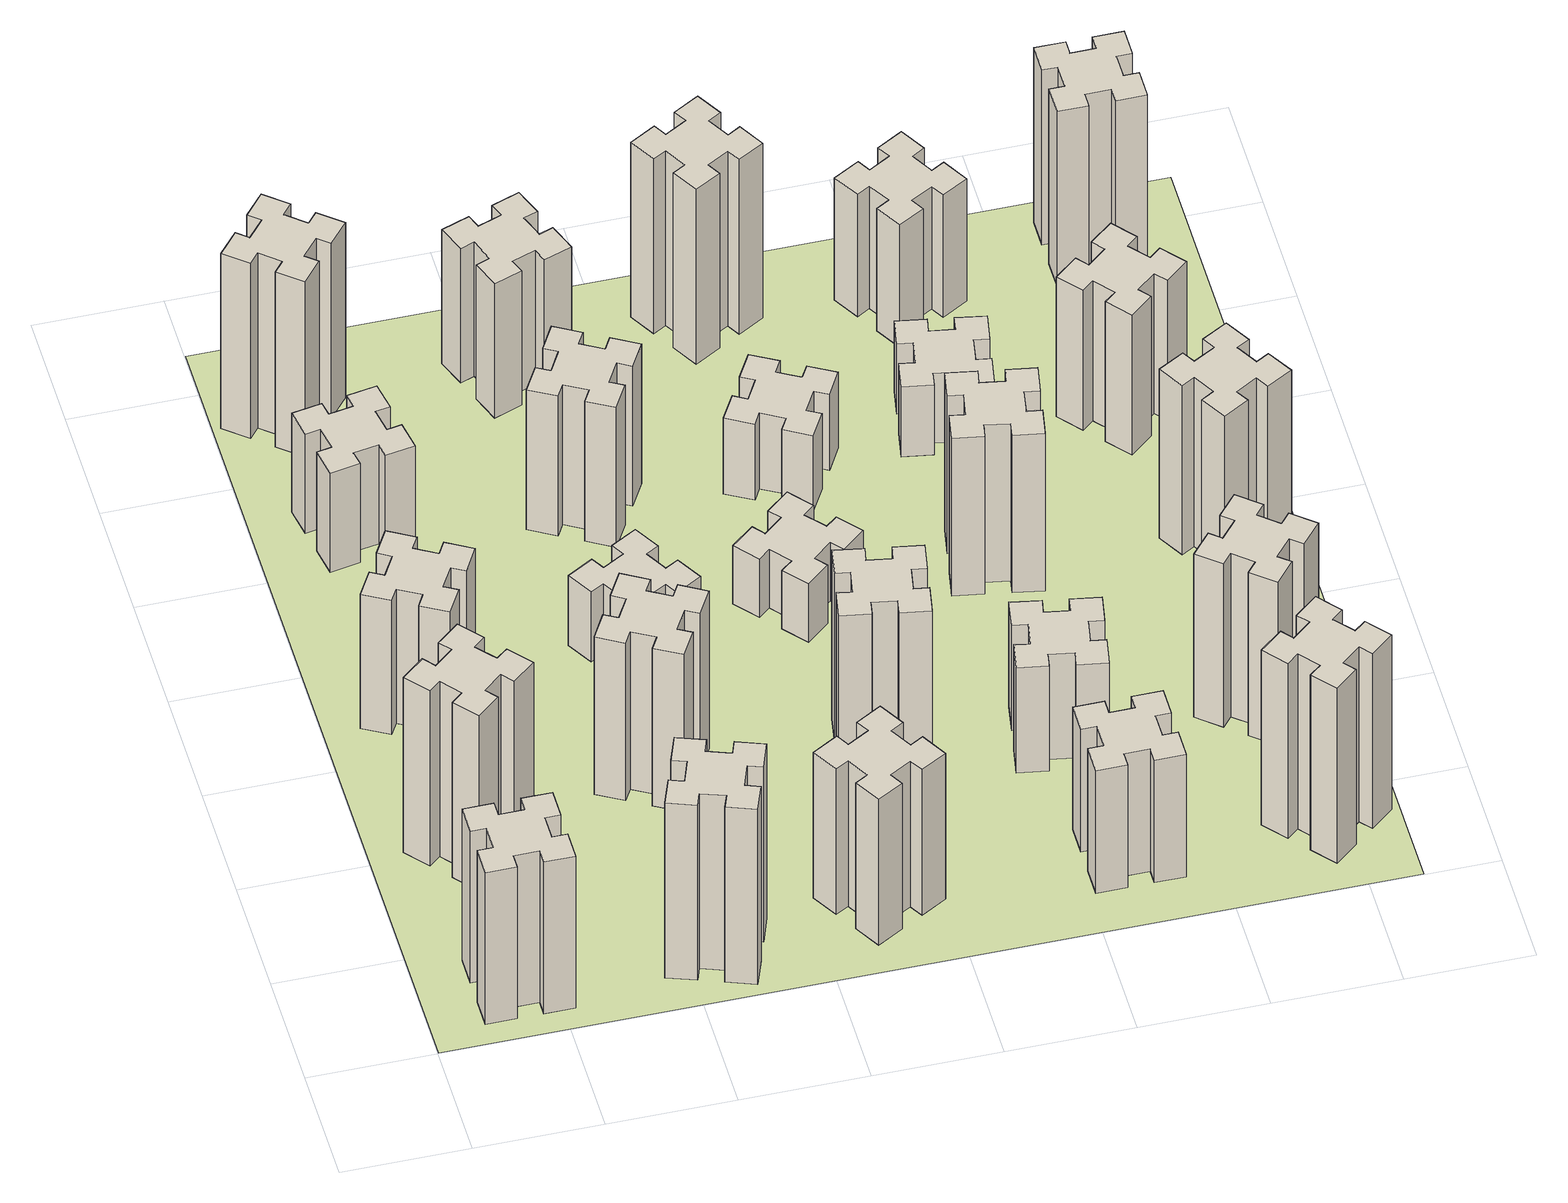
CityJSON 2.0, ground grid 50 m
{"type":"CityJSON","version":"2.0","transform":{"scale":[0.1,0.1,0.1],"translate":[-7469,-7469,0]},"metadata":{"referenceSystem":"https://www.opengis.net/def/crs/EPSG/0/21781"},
"CityObjects":{
"building1":{"type":"Building","attributes":{"class":"1000","function":"1000","usage":"1000","yearOfConstruction":2016,"roofType":"1000","measuredHeight":78,"storeysAboveGround":30,"storeysBelowGround":0},"geometry":[{"type":"Solid","lod":"1","boundaries":[[[[0,1,2,3,4,5,6,7,8,9,10,11,12,13,14,15,16,17,18,19]],[[17,16,20,21]],[[16,15,22,20]],[[15,14,23,22]],[[14,13,24,23]],[[13,12,25,24]],[[12,11,26,25]],[[11,10,27,26]],[[10,9,28,27]],[[9,8,29,28]],[[8,7,30,29]],[[7,6,31,30]],[[6,5,32,31]],[[5,4,33,32]],[[4,3,34,33]],[[3,2,35,34]],[[2,1,36,35]],[[1,0,37,36]],[[0,19,38,37]],[[19,18,39,38]],[[18,17,21,39]],[[24,25,26,27,28,29,30,31,32,33,34,35,36,37,38,39,21,20,22,23]]]]}]},
"building2":{"type":"Building","attributes":{"class":"1000","function":"1000","usage":"1000","yearOfConstruction":2016,"roofType":"1000","measuredHeight":90,"storeysAboveGround":30,"storeysBelowGround":0},"geometry":[{"type":"Solid","lod":"1","boundaries":[[[[40,41,42,43,44,45,46,47,48,49,50,51,52,53,54,55,56,57,58,59]],[[57,56,60,61]],[[56,55,62,60]],[[55,54,63,62]],[[54,53,64,63]],[[53,52,65,64]],[[52,51,66,65]],[[51,50,67,66]],[[50,49,68,67]],[[49,48,69,68]],[[48,47,70,69]],[[47,46,71,70]],[[46,45,72,71]],[[45,44,73,72]],[[44,43,74,73]],[[43,42,75,74]],[[42,41,76,75]],[[41,40,77,76]],[[40,59,78,77]],[[59,58,79,78]],[[58,57,61,79]],[[64,65,66,67,68,69,70,71,72,73,74,75,76,77,78,79,61,60,62,63]]]]}]},
"building3":{"type":"Building","attributes":{"class":"1000","function":"1000","usage":"1000","yearOfConstruction":2016,"roofType":"1000","measuredHeight":69,"storeysAboveGround":30,"storeysBelowGround":0},"geometry":[{"type":"Solid","lod":"1","boundaries":[[[[80,81,82,83,84,85,86,87,88,89,90,91,92,93,94,95,96,97,98,99]],[[97,96,100,101]],[[96,95,102,100]],[[95,94,103,102]],[[94,93,104,103]],[[93,92,105,104]],[[92,91,106,105]],[[91,90,107,106]],[[90,89,108,107]],[[89,88,109,108]],[[88,87,110,109]],[[87,86,111,110]],[[86,85,112,111]],[[85,84,113,112]],[[84,83,114,113]],[[83,82,115,114]],[[82,81,116,115]],[[81,80,117,116]],[[80,99,118,117]],[[99,98,119,118]],[[98,97,101,119]],[[104,105,106,107,108,109,110,111,112,113,114,115,116,117,118,119,101,100,102,103]]]]}]},
"building4":{"type":"Building","attributes":{"class":"1000","function":"1000","usage":"1000","yearOfConstruction":2016,"roofType":"1000","measuredHeight":51,"storeysAboveGround":30,"storeysBelowGround":0},"geometry":[{"type":"Solid","lod":"1","boundaries":[[[[120,121,122,123,124,125,126,127,128,129,130,131,132,133,134,135,136,137,138,139]],[[137,136,140,141]],[[136,135,142,140]],[[135,134,143,142]],[[134,133,144,143]],[[133,132,145,144]],[[132,131,146,145]],[[131,130,147,146]],[[130,129,148,147]],[[129,128,149,148]],[[128,127,150,149]],[[127,126,151,150]],[[126,125,152,151]],[[125,124,153,152]],[[124,123,154,153]],[[123,122,155,154]],[[122,121,156,155]],[[121,120,157,156]],[[120,139,158,157]],[[139,138,159,158]],[[138,137,141,159]],[[144,145,146,147,148,149,150,151,152,153,154,155,156,157,158,159,141,140,142,143]]]]}]},
"building5":{"type":"Building","attributes":{"class":"1000","function":"1000","usage":"1000","yearOfConstruction":2016,"roofType":"1000","measuredHeight":90,"storeysAboveGround":30,"storeysBelowGround":0},"geometry":[{"type":"Solid","lod":"1","boundaries":[[[[160,161,162,163,164,165,166,167,168,169,170,171,172,173,174,175,176,177,178,179]],[[177,176,180,181]],[[176,175,182,180]],[[175,174,183,182]],[[174,173,184,183]],[[173,172,185,184]],[[172,171,186,185]],[[171,170,187,186]],[[170,169,188,187]],[[169,168,189,188]],[[168,167,190,189]],[[167,166,191,190]],[[166,165,192,191]],[[165,164,193,192]],[[164,163,194,193]],[[163,162,195,194]],[[162,161,196,195]],[[161,160,197,196]],[[160,179,198,197]],[[179,178,199,198]],[[178,177,181,199]],[[184,185,186,187,188,189,190,191,192,193,194,195,196,197,198,199,181,180,182,183]]]]}]},
"building6":{"type":"Building","attributes":{"class":"1000","function":"1000","usage":"1000","yearOfConstruction":2016,"roofType":"1000","measuredHeight":90,"storeysAboveGround":30,"storeysBelowGround":0},"geometry":[{"type":"Solid","lod":"1","boundaries":[[[[200,201,202,203,204,205,206,207,208,209,210,211,212,213,214,215,216,217,218,219]],[[217,216,220,221]],[[216,215,222,220]],[[215,214,223,222]],[[214,213,224,223]],[[213,212,225,224]],[[212,211,226,225]],[[211,210,227,226]],[[210,209,228,227]],[[209,208,229,228]],[[208,207,230,229]],[[207,206,231,230]],[[206,205,232,231]],[[205,204,233,232]],[[204,203,234,233]],[[203,202,235,234]],[[202,201,236,235]],[[201,200,237,236]],[[200,219,238,237]],[[219,218,239,238]],[[218,217,221,239]],[[224,225,226,227,228,229,230,231,232,233,234,235,236,237,238,239,221,220,222,223]]]]}]},
"building7":{"type":"Building","attributes":{"class":"1000","function":"1000","usage":"1000","yearOfConstruction":2016,"roofType":"1000","measuredHeight":81,"storeysAboveGround":30,"storeysBelowGround":0},"geometry":[{"type":"Solid","lod":"1","boundaries":[[[[240,241,242,243,244,245,246,247,248,249,250,251,252,253,254,255,256,257,258,259]],[[257,256,260,261]],[[256,255,262,260]],[[255,254,263,262]],[[254,253,264,263]],[[253,252,265,264]],[[252,251,266,265]],[[251,250,267,266]],[[250,249,268,267]],[[249,248,269,268]],[[248,247,270,269]],[[247,246,271,270]],[[246,245,272,271]],[[245,244,273,272]],[[244,243,274,273]],[[243,242,275,274]],[[242,241,276,275]],[[241,240,277,276]],[[240,259,278,277]],[[259,258,279,278]],[[258,257,261,279]],[[264,265,266,267,268,269,270,271,272,273,274,275,276,277,278,279,261,260,262,263]]]]}]},
"building8":{"type":"Building","attributes":{"class":"1000","function":"1000","usage":"1000","yearOfConstruction":2016,"roofType":"1000","measuredHeight":36,"storeysAboveGround":30,"storeysBelowGround":0},"geometry":[{"type":"Solid","lod":"1","boundaries":[[[[280,281,282,283,284,285,286,287,288,289,290,291,292,293,294,295,296,297,298,299]],[[297,296,300,301]],[[296,295,302,300]],[[295,294,303,302]],[[294,293,304,303]],[[293,292,305,304]],[[292,291,306,305]],[[291,290,307,306]],[[290,289,308,307]],[[289,288,309,308]],[[288,287,310,309]],[[287,286,311,310]],[[286,285,312,311]],[[285,284,313,312]],[[284,283,314,313]],[[283,282,315,314]],[[282,281,316,315]],[[281,280,317,316]],[[280,299,318,317]],[[299,298,319,318]],[[298,297,301,319]],[[304,305,306,307,308,309,310,311,312,313,314,315,316,317,318,319,301,300,302,303]]]]}]},
"building9":{"type":"Building","attributes":{"class":"1000","function":"1000","usage":"1000","yearOfConstruction":2016,"roofType":"1000","measuredHeight":75,"storeysAboveGround":30,"storeysBelowGround":0},"geometry":[{"type":"Solid","lod":"1","boundaries":[[[[320,321,322,323,324,325,326,327,328,329,330,331,332,333,334,335,336,337,338,339]],[[337,336,340,341]],[[336,335,342,340]],[[335,334,343,342]],[[334,333,344,343]],[[333,332,345,344]],[[332,331,346,345]],[[331,330,347,346]],[[330,329,348,347]],[[329,328,349,348]],[[328,327,350,349]],[[327,326,351,350]],[[326,325,352,351]],[[325,324,353,352]],[[324,323,354,353]],[[323,322,355,354]],[[322,321,356,355]],[[321,320,357,356]],[[320,339,358,357]],[[339,338,359,358]],[[338,337,341,359]],[[344,345,346,347,348,349,350,351,352,353,354,355,356,357,358,359,341,340,342,343]]]]}]},
"building10":{"type":"Building","attributes":{"class":"1000","function":"1000","usage":"1000","yearOfConstruction":2016,"roofType":"1000","measuredHeight":72,"storeysAboveGround":30,"storeysBelowGround":0},"geometry":[{"type":"Solid","lod":"1","boundaries":[[[[360,361,362,363,364,365,366,367,368,369,370,371,372,373,374,375,376,377,378,379]],[[377,376,380,381]],[[376,375,382,380]],[[375,374,383,382]],[[374,373,384,383]],[[373,372,385,384]],[[372,371,386,385]],[[371,370,387,386]],[[370,369,388,387]],[[369,368,389,388]],[[368,367,390,389]],[[367,366,391,390]],[[366,365,392,391]],[[365,364,393,392]],[[364,363,394,393]],[[363,362,395,394]],[[362,361,396,395]],[[361,360,397,396]],[[360,379,398,397]],[[379,378,399,398]],[[378,377,381,399]],[[384,385,386,387,388,389,390,391,392,393,394,395,396,397,398,399,381,380,382,383]]]]}]},
"building11":{"type":"Building","attributes":{"class":"1000","function":"1000","usage":"1000","yearOfConstruction":2016,"roofType":"1000","measuredHeight":69,"storeysAboveGround":30,"storeysBelowGround":0},"geometry":[{"type":"Solid","lod":"1","boundaries":[[[[400,401,402,403,404,405,406,407,408,409,410,411,412,413,414,415,416,417,418,419]],[[417,416,420,421]],[[416,415,422,420]],[[415,414,423,422]],[[414,413,424,423]],[[413,412,425,424]],[[412,411,426,425]],[[411,410,427,426]],[[410,409,428,427]],[[409,408,429,428]],[[408,407,430,429]],[[407,406,431,430]],[[406,405,432,431]],[[405,404,433,432]],[[404,403,434,433]],[[403,402,435,434]],[[402,401,436,435]],[[401,400,437,436]],[[400,419,438,437]],[[419,418,439,438]],[[418,417,421,439]],[[424,425,426,427,428,429,430,431,432,433,434,435,436,437,438,439,421,420,422,423]]]]}]},
"building12":{"type":"Building","attributes":{"class":"1000","function":"1000","usage":"1000","yearOfConstruction":2016,"roofType":"1000","measuredHeight":87,"storeysAboveGround":30,"storeysBelowGround":0},"geometry":[{"type":"Solid","lod":"1","boundaries":[[[[440,441,442,443,444,445,446,447,448,449,450,451,452,453,454,455,456,457,458,459]],[[457,456,460,461]],[[456,455,462,460]],[[455,454,463,462]],[[454,453,464,463]],[[453,452,465,464]],[[452,451,466,465]],[[451,450,467,466]],[[450,449,468,467]],[[449,448,469,468]],[[448,447,470,469]],[[447,446,471,470]],[[446,445,472,471]],[[445,444,473,472]],[[444,443,474,473]],[[443,442,475,474]],[[442,441,476,475]],[[441,440,477,476]],[[440,459,478,477]],[[459,458,479,478]],[[458,457,461,479]],[[464,465,466,467,468,469,470,471,472,473,474,475,476,477,478,479,461,460,462,463]]]]}]},
"building13":{"type":"Building","attributes":{"class":"1000","function":"1000","usage":"1000","yearOfConstruction":2016,"roofType":"1000","measuredHeight":30,"storeysAboveGround":30,"storeysBelowGround":0},"geometry":[{"type":"Solid","lod":"1","boundaries":[[[[480,481,482,483,484,485,486,487,488,489,490,491,492,493,494,495,496,497,498,499]],[[497,496,500,501]],[[496,495,502,500]],[[495,494,503,502]],[[494,493,504,503]],[[493,492,505,504]],[[492,491,506,505]],[[491,490,507,506]],[[490,489,508,507]],[[489,488,509,508]],[[488,487,510,509]],[[487,486,511,510]],[[486,485,512,511]],[[485,484,513,512]],[[484,483,514,513]],[[483,482,515,514]],[[482,481,516,515]],[[481,480,517,516]],[[480,499,518,517]],[[499,498,519,518]],[[498,497,501,519]],[[504,505,506,507,508,509,510,511,512,513,514,515,516,517,518,519,501,500,502,503]]]]}]},
"building14":{"type":"Building","attributes":{"class":"1000","function":"1000","usage":"1000","yearOfConstruction":2016,"roofType":"1000","measuredHeight":39,"storeysAboveGround":30,"storeysBelowGround":0},"geometry":[{"type":"Solid","lod":"1","boundaries":[[[[520,521,522,523,524,525,526,527,528,529,530,531,532,533,534,535,536,537,538,539]],[[537,536,540,541]],[[536,535,542,540]],[[535,534,543,542]],[[534,533,544,543]],[[533,532,545,544]],[[532,531,546,545]],[[531,530,547,546]],[[530,529,548,547]],[[529,528,549,548]],[[528,527,550,549]],[[527,526,551,550]],[[526,525,552,551]],[[525,524,553,552]],[[524,523,554,553]],[[523,522,555,554]],[[522,521,556,555]],[[521,520,557,556]],[[520,539,558,557]],[[539,538,559,558]],[[538,537,541,559]],[[544,545,546,547,548,549,550,551,552,553,554,555,556,557,558,559,541,540,542,543]]]]}]},
"building15":{"type":"Building","attributes":{"class":"1000","function":"1000","usage":"1000","yearOfConstruction":2016,"roofType":"1000","measuredHeight":63,"storeysAboveGround":30,"storeysBelowGround":0},"geometry":[{"type":"Solid","lod":"1","boundaries":[[[[560,561,562,563,564,565,566,567,568,569,570,571,572,573,574,575,576,577,578,579]],[[577,576,580,581]],[[576,575,582,580]],[[575,574,583,582]],[[574,573,584,583]],[[573,572,585,584]],[[572,571,586,585]],[[571,570,587,586]],[[570,569,588,587]],[[569,568,589,588]],[[568,567,590,589]],[[567,566,591,590]],[[566,565,592,591]],[[565,564,593,592]],[[564,563,594,593]],[[563,562,595,594]],[[562,561,596,595]],[[561,560,597,596]],[[560,579,598,597]],[[579,578,599,598]],[[578,577,581,599]],[[584,585,586,587,588,589,590,591,592,593,594,595,596,597,598,599,581,580,582,583]]]]}]},
"building16":{"type":"Building","attributes":{"class":"1000","function":"1000","usage":"1000","yearOfConstruction":2016,"roofType":"1000","measuredHeight":90,"storeysAboveGround":30,"storeysBelowGround":0},"geometry":[{"type":"Solid","lod":"1","boundaries":[[[[600,601,602,603,604,605,606,607,608,609,610,611,612,613,614,615,616,617,618,619]],[[617,616,620,621]],[[616,615,622,620]],[[615,614,623,622]],[[614,613,624,623]],[[613,612,625,624]],[[612,611,626,625]],[[611,610,627,626]],[[610,609,628,627]],[[609,608,629,628]],[[608,607,630,629]],[[607,606,631,630]],[[606,605,632,631]],[[605,604,633,632]],[[604,603,634,633]],[[603,602,635,634]],[[602,601,636,635]],[[601,600,637,636]],[[600,619,638,637]],[[619,618,639,638]],[[618,617,621,639]],[[624,625,626,627,628,629,630,631,632,633,634,635,636,637,638,639,621,620,622,623]]]]}]},
"building17":{"type":"Building","attributes":{"class":"1000","function":"1000","usage":"1000","yearOfConstruction":2016,"roofType":"1000","measuredHeight":54,"storeysAboveGround":30,"storeysBelowGround":0},"geometry":[{"type":"Solid","lod":"1","boundaries":[[[[640,641,642,643,644,645,646,647,648,649,650,651,652,653,654,655,656,657,658,659]],[[657,656,660,661]],[[656,655,662,660]],[[655,654,663,662]],[[654,653,664,663]],[[653,652,665,664]],[[652,651,666,665]],[[651,650,667,666]],[[650,649,668,667]],[[649,648,669,668]],[[648,647,670,669]],[[647,646,671,670]],[[646,645,672,671]],[[645,644,673,672]],[[644,643,674,673]],[[643,642,675,674]],[[642,641,676,675]],[[641,640,677,676]],[[640,659,678,677]],[[659,658,679,678]],[[658,657,661,679]],[[664,665,666,667,668,669,670,671,672,673,674,675,676,677,678,679,661,660,662,663]]]]}]},
"building18":{"type":"Building","attributes":{"class":"1000","function":"1000","usage":"1000","yearOfConstruction":2016,"roofType":"1000","measuredHeight":81,"storeysAboveGround":30,"storeysBelowGround":0},"geometry":[{"type":"Solid","lod":"1","boundaries":[[[[680,681,682,683,684,685,686,687,688,689,690,691,692,693,694,695,696,697,698,699]],[[697,696,700,701]],[[696,695,702,700]],[[695,694,703,702]],[[694,693,704,703]],[[693,692,705,704]],[[692,691,706,705]],[[691,690,707,706]],[[690,689,708,707]],[[689,688,709,708]],[[688,687,710,709]],[[687,686,711,710]],[[686,685,712,711]],[[685,684,713,712]],[[684,683,714,713]],[[683,682,715,714]],[[682,681,716,715]],[[681,680,717,716]],[[680,699,718,717]],[[699,698,719,718]],[[698,697,701,719]],[[704,705,706,707,708,709,710,711,712,713,714,715,716,717,718,719,701,700,702,703]]]]}]},
"building19":{"type":"Building","attributes":{"class":"1000","function":"1000","usage":"1000","yearOfConstruction":2016,"roofType":"1000","measuredHeight":36,"storeysAboveGround":30,"storeysBelowGround":0},"geometry":[{"type":"Solid","lod":"1","boundaries":[[[[720,721,722,723,724,725,726,727,728,729,730,731,732,733,734,735,736,737,738,739]],[[737,736,740,741]],[[736,735,742,740]],[[735,734,743,742]],[[734,733,744,743]],[[733,732,745,744]],[[732,731,746,745]],[[731,730,747,746]],[[730,729,748,747]],[[729,728,749,748]],[[728,727,750,749]],[[727,726,751,750]],[[726,725,752,751]],[[725,724,753,752]],[[724,723,754,753]],[[723,722,755,754]],[[722,721,756,755]],[[721,720,757,756]],[[720,739,758,757]],[[739,738,759,758]],[[738,737,741,759]],[[744,745,746,747,748,749,750,751,752,753,754,755,756,757,758,759,741,740,742,743]]]]}]},
"building20":{"type":"Building","attributes":{"class":"1000","function":"1000","usage":"1000","yearOfConstruction":2016,"roofType":"1000","measuredHeight":90,"storeysAboveGround":30,"storeysBelowGround":0},"geometry":[{"type":"Solid","lod":"1","boundaries":[[[[760,761,762,763,764,765,766,767,768,769,770,771,772,773,774,775,776,777,778,779]],[[777,776,780,781]],[[776,775,782,780]],[[775,774,783,782]],[[774,773,784,783]],[[773,772,785,784]],[[772,771,786,785]],[[771,770,787,786]],[[770,769,788,787]],[[769,768,789,788]],[[768,767,790,789]],[[767,766,791,790]],[[766,765,792,791]],[[765,764,793,792]],[[764,763,794,793]],[[763,762,795,794]],[[762,761,796,795]],[[761,760,797,796]],[[760,779,798,797]],[[779,778,799,798]],[[778,777,781,799]],[[784,785,786,787,788,789,790,791,792,793,794,795,796,797,798,799,781,780,782,783]]]]}]},
"building21":{"type":"Building","attributes":{"class":"1000","function":"1000","usage":"1000","yearOfConstruction":2016,"roofType":"1000","measuredHeight":63,"storeysAboveGround":30,"storeysBelowGround":0},"geometry":[{"type":"Solid","lod":"1","boundaries":[[[[800,801,802,803,804,805,806,807,808,809,810,811,812,813,814,815,816,817,818,819]],[[817,816,820,821]],[[816,815,822,820]],[[815,814,823,822]],[[814,813,824,823]],[[813,812,825,824]],[[812,811,826,825]],[[811,810,827,826]],[[810,809,828,827]],[[809,808,829,828]],[[808,807,830,829]],[[807,806,831,830]],[[806,805,832,831]],[[805,804,833,832]],[[804,803,834,833]],[[803,802,835,834]],[[802,801,836,835]],[[801,800,837,836]],[[800,819,838,837]],[[819,818,839,838]],[[818,817,821,839]],[[824,825,826,827,828,829,830,831,832,833,834,835,836,837,838,839,821,820,822,823]]]]}]},
"building22":{"type":"Building","attributes":{"class":"1000","function":"1000","usage":"1000","yearOfConstruction":2016,"roofType":"1000","measuredHeight":84,"storeysAboveGround":30,"storeysBelowGround":0},"geometry":[{"type":"Solid","lod":"1","boundaries":[[[[840,841,842,843,844,845,846,847,848,849,850,851,852,853,854,855,856,857,858,859]],[[857,856,860,861]],[[856,855,862,860]],[[855,854,863,862]],[[854,853,864,863]],[[853,852,865,864]],[[852,851,866,865]],[[851,850,867,866]],[[850,849,868,867]],[[849,848,869,868]],[[848,847,870,869]],[[847,846,871,870]],[[846,845,872,871]],[[845,844,873,872]],[[844,843,874,873]],[[843,842,875,874]],[[842,841,876,875]],[[841,840,877,876]],[[840,859,878,877]],[[859,858,879,878]],[[858,857,861,879]],[[864,865,866,867,868,869,870,871,872,873,874,875,876,877,878,879,861,860,862,863]]]]}]},
"building23":{"type":"Building","attributes":{"class":"1000","function":"1000","usage":"1000","yearOfConstruction":2016,"roofType":"1000","measuredHeight":87,"storeysAboveGround":30,"storeysBelowGround":0},"geometry":[{"type":"Solid","lod":"1","boundaries":[[[[880,881,882,883,884,885,886,887,888,889,890,891,892,893,894,895,896,897,898,899]],[[897,896,900,901]],[[896,895,902,900]],[[895,894,903,902]],[[894,893,904,903]],[[893,892,905,904]],[[892,891,906,905]],[[891,890,907,906]],[[890,889,908,907]],[[889,888,909,908]],[[888,887,910,909]],[[887,886,911,910]],[[886,885,912,911]],[[885,884,913,912]],[[884,883,914,913]],[[883,882,915,914]],[[882,881,916,915]],[[881,880,917,916]],[[880,899,918,917]],[[899,898,919,918]],[[898,897,901,919]],[[904,905,906,907,908,909,910,911,912,913,914,915,916,917,918,919,901,900,902,903]]]]}]},
"building24":{"type":"Building","attributes":{"class":"1000","function":"1000","usage":"1000","yearOfConstruction":2016,"roofType":"1000","measuredHeight":72,"storeysAboveGround":30,"storeysBelowGround":0},"geometry":[{"type":"Solid","lod":"1","boundaries":[[[[920,921,922,923,924,925,926,927,928,929,930,931,932,933,934,935,936,937,938,939]],[[937,936,940,941]],[[936,935,942,940]],[[935,934,943,942]],[[934,933,944,943]],[[933,932,945,944]],[[932,931,946,945]],[[931,930,947,946]],[[930,929,948,947]],[[929,928,949,948]],[[928,927,950,949]],[[927,926,951,950]],[[926,925,952,951]],[[925,924,953,952]],[[924,923,954,953]],[[923,922,955,954]],[[922,921,956,955]],[[921,920,957,956]],[[920,939,958,957]],[[939,938,959,958]],[[938,937,941,959]],[[944,945,946,947,948,949,950,951,952,953,954,955,956,957,958,959,941,940,942,943]]]]}]},
"building25":{"type":"Building","attributes":{"class":"1000","function":"1000","usage":"1000","yearOfConstruction":2016,"roofType":"1000","measuredHeight":90,"storeysAboveGround":30,"storeysBelowGround":0},"geometry":[{"type":"Solid","lod":"1","boundaries":[[[[960,961,962,963,964,965,966,967,968,969,970,971,972,973,974,975,976,977,978,979]],[[977,976,980,981]],[[976,975,982,980]],[[975,974,983,982]],[[974,973,984,983]],[[973,972,985,984]],[[972,971,986,985]],[[971,970,987,986]],[[970,969,988,987]],[[969,968,989,988]],[[968,967,990,989]],[[967,966,991,990]],[[966,965,992,991]],[[965,964,993,992]],[[964,963,994,993]],[[963,962,995,994]],[[962,961,996,995]],[[961,960,997,996]],[[960,979,998,997]],[[979,978,999,998]],[[978,977,981,999]],[[984,985,986,987,988,989,990,991,992,993,994,995,996,997,998,999,981,980,982,983]]]]}]},
"landuse1":{"type":"LandUse","attributes":{"name":"plot1","function":"1010"},"geometry":[{"type":"MultiSurface","lod":"1","boundaries":[[[1000,1001,1002,1003]]]}]}
},
"vertices":[
[265,325,0],[265,225,0],[205,225,0],[205,105,0],[325,105,0],[325,165,0],[425,165,0],[425,105,0],[545,105,0],[545,225,0],[485,225,0],[485,325,0],[545,325,0],[545,445,0],[425,445,0],[425,385,0],[325,385,0],[325,445,0],[205,445,0],[205,325,0],[325,385,780],[325,445,780],[425,385,780],[425,445,780],[545,445,780],[545,325,780],[485,325,780],[485,225,780],[545,225,780],[545,105,780],[425,105,780],[425,165,780],[325,165,780],[325,105,780],[205,105,780],[205,225,780],[265,225,780],[265,325,780],[205,325,780],[205,445,780],
[492,1048,0],[427,1124,0],[473,1163,0],[396,1255,0],[304,1178,0],[343,1132,0],[266,1067,0],[228,1113,0],[136,1036,0],[213,944,0],[259,983,0],[323,906,0],[277,868,0],[354,776,0],[446,853,0],[408,899,0],[484,963,0],[523,917,0],[615,994,0],[538,1086,0],[484,963,900],[523,917,900],[408,899,900],[446,853,900],[354,776,900],[277,868,900],[323,906,900],[259,983,900],[213,944,900],[136,1036,900],[228,1113,900],[266,1067,900],[343,1132,900],[304,1178,900],[396,1255,900],[473,1163,900],[427,1124,900],[492,1048,900],[538,1086,900],[615,994,900],
[474,1826,0],[387,1876,0],[417,1928,0],[313,1988,0],[253,1884,0],[305,1854,0],[255,1767,0],[203,1797,0],[143,1693,0],[247,1633,0],[277,1685,0],[364,1635,0],[334,1583,0],[438,1523,0],[498,1627,0],[446,1657,0],[496,1744,0],[548,1714,0],[608,1818,0],[504,1878,0],[496,1744,690],[548,1714,690],[446,1657,690],[498,1627,690],[438,1523,690],[334,1583,690],[364,1635,690],[277,1685,690],[247,1633,690],[143,1693,690],[203,1797,690],[255,1767,690],[305,1854,690],[253,1884,690],[313,1988,690],[417,1928,690],[387,1876,690],[474,1826,690],[504,1878,690],[608,1818,690],
[405,2812,0],[307,2795,0],[297,2854,0],[178,2833,0],[199,2715,0],[258,2725,0],[276,2627,0],[217,2617,0],[237,2498,0],[356,2519,0],[345,2578,0],[444,2596,0],[454,2537,0],[572,2557,0],[551,2676,0],[492,2665,0],[475,2764,0],[534,2774,0],[513,2892,0],[395,2871,0],[475,2764,510],[534,2774,510],[492,2665,510],[551,2676,510],[572,2557,510],[454,2537,510],[444,2596,510],[345,2578,510],[356,2519,510],[237,2498,510],[217,2617,510],[276,2627,510],[258,2725,510],[199,2715,510],[178,2833,510],[297,2854,510],[307,2795,510],[405,2812,510],[395,2871,510],[513,2892,510],
[1029,360,0],[995,266,0],[939,287,0],[897,174,0],[1010,133,0],[1031,189,0],[1125,155,0],[1104,99,0],[1217,57,0],[1258,170,0],[1202,191,0],[1236,285,0],[1292,264,0],[1333,377,0],[1220,418,0],[1200,362,0],[1106,396,0],[1127,452,0],[1014,493,0],[973,380,0],[1106,396,900],[1127,452,900],[1200,362,900],[1220,418,900],[1333,377,900],[1292,264,900],[1236,285,900],[1202,191,900],[1258,170,900],[1217,57,900],[1104,99,900],[1125,155,900],[1031,189,900],[1010,133,900],[897,174,900],[939,287,900],[995,266,900],[1029,360,900],[973,380,900],[1014,493,900],
[384,3387,0],[308,3452,0],[346,3498,0],[254,3575,0],[177,3483,0],[223,3444,0],[159,3368,0],[113,3406,0],[36,3314,0],[128,3237,0],[166,3283,0],[243,3219,0],[204,3173,0],[296,3096,0],[373,3188,0],[327,3226,0],[392,3303,0],[438,3264,0],[515,3356,0],[423,3433,0],[392,3303,900],[438,3264,900],[327,3226,900],[373,3188,900],[296,3096,900],[204,3173,900],[243,3219,900],[166,3283,900],[128,3237,900],[36,3314,900],[113,3406,900],[159,3368,900],[223,3444,900],[177,3483,900],[254,3575,900],[346,3498,900],[308,3452,900],[384,3387,900],[423,3433,900],[515,3356,900],
[1186,1117,0],[1236,1204,0],[1288,1174,0],[1348,1278,0],[1244,1338,0],[1214,1286,0],[1127,1336,0],[1157,1388,0],[1053,1448,0],[993,1344,0],[1045,1314,0],[995,1227,0],[943,1257,0],[883,1153,0],[987,1093,0],[1017,1145,0],[1104,1095,0],[1074,1043,0],[1178,983,0],[1238,1087,0],[1104,1095,810],[1074,1043,810],[1017,1145,810],[987,1093,810],[883,1153,810],[943,1257,810],[995,1227,810],[1045,1314,810],[993,1344,810],[1053,1448,810],[1157,1388,810],[1127,1336,810],[1214,1286,810],[1244,1338,810],[1348,1278,810],[1288,1174,810],[1236,1204,810],[1186,1117,810],[1238,1087,810],[1178,983,810],
[1336,1867,0],[1286,1954,0],[1338,1984,0],[1278,2088,0],[1174,2028,0],[1204,1976,0],[1117,1926,0],[1087,1978,0],[983,1918,0],[1043,1814,0],[1095,1844,0],[1145,1757,0],[1093,1727,0],[1153,1623,0],[1257,1683,0],[1227,1735,0],[1314,1785,0],[1344,1733,0],[1448,1793,0],[1388,1897,0],[1314,1785,360],[1344,1733,360],[1227,1735,360],[1257,1683,360],[1153,1623,360],[1093,1727,360],[1145,1757,360],[1095,1844,360],[1043,1814,360],[983,1918,360],[1087,1978,360],[1117,1926,360],[1204,1976,360],[1174,2028,360],[1278,2088,360],[1338,1984,360],[1286,1954,360],[1336,1867,360],[1388,1897,360],[1448,1793,360],
[1744,496,0],[1657,446,0],[1627,498,0],[1523,438,0],[1583,334,0],[1635,364,0],[1685,277,0],[1633,247,0],[1693,143,0],[1797,203,0],[1767,255,0],[1854,305,0],[1884,253,0],[1988,313,0],[1928,417,0],[1876,387,0],[1826,474,0],[1878,504,0],[1818,608,0],[1714,548,0],[1826,474,750],[1878,504,750],[1876,387,750],[1928,417,750],[1988,313,750],[1884,253,750],[1854,305,750],[1767,255,750],[1797,203,750],[1693,143,750],[1633,247,750],[1685,277,750],[1635,364,750],[1583,334,750],[1523,438,750],[1627,498,750],[1657,446,750],[1744,496,750],[1714,548,750],[1818,608,750],
[1314,2666,0],[1227,2716,0],[1257,2768,0],[1153,2828,0],[1093,2724,0],[1145,2694,0],[1095,2607,0],[1043,2637,0],[983,2533,0],[1087,2473,0],[1117,2525,0],[1204,2475,0],[1174,2423,0],[1278,2363,0],[1338,2467,0],[1286,2497,0],[1336,2584,0],[1388,2554,0],[1448,2658,0],[1344,2718,0],[1336,2584,720],[1388,2554,720],[1286,2497,720],[1338,2467,720],[1278,2363,720],[1174,2423,720],[1204,2475,720],[1117,2525,720],[1087,2473,720],[983,2533,720],[1043,2637,720],[1095,2607,720],[1145,2694,720],[1093,2724,720],[1153,2828,720],[1257,2768,720],[1227,2716,720],[1314,2666,720],[1344,2718,720],[1448,2658,720],
[1125,3456,0],[1031,3422,0],[1010,3478,0],[897,3437,0],[939,3324,0],[995,3345,0],[1029,3251,0],[973,3230,0],[1014,3117,0],[1127,3159,0],[1106,3215,0],[1200,3249,0],[1220,3193,0],[1333,3234,0],[1292,3347,0],[1236,3326,0],[1202,3420,0],[1258,3440,0],[1217,3553,0],[1104,3512,0],[1202,3420,690],[1258,3440,690],[1236,3326,690],[1292,3347,690],[1333,3234,690],[1220,3193,690],[1200,3249,690],[1106,3215,690],[1127,3159,690],[1014,3117,690],[973,3230,690],[1029,3251,690],[995,3345,690],[939,3324,690],[897,3437,690],[1010,3478,690],[1031,3422,690],[1125,3456,690],[1104,3512,690],[1217,3553,690],
[2055,1047,0],[2072,1145,0],[2131,1135,0],[2152,1253,0],[2034,1274,0],[2024,1215,0],[1925,1232,0],[1936,1291,0],[1817,1312,0],[1797,1194,0],[1856,1184,0],[1838,1085,0],[1779,1096,0],[1758,977,0],[1877,957,0],[1887,1016,0],[1985,998,0],[1975,939,0],[2093,918,0],[2114,1037,0],[1985,998,870],[1975,939,870],[1887,1016,870],[1877,957,870],[1758,977,870],[1779,1096,870],[1838,1085,870],[1856,1184,870],[1797,1194,870],[1817,1312,870],[1936,1291,870],[1925,1232,870],[2024,1215,870],[2034,1274,870],[2152,1253,870],[2131,1135,870],[2072,1145,870],[2055,1047,870],[2114,1037,870],[2093,918,870],
[1972,1988,0],[1907,2064,0],[1953,2103,0],[1876,2195,0],[1784,2118,0],[1823,2072,0],[1746,2007,0],[1708,2053,0],[1616,1976,0],[1693,1884,0],[1739,1923,0],[1803,1846,0],[1757,1808,0],[1834,1716,0],[1926,1793,0],[1888,1839,0],[1964,1903,0],[2003,1857,0],[2095,1934,0],[2018,2026,0],[1964,1903,300],[2003,1857,300],[1888,1839,300],[1926,1793,300],[1834,1716,300],[1757,1808,300],[1803,1846,300],[1739,1923,300],[1693,1884,300],[1616,1976,300],[1708,2053,300],[1746,2007,300],[1823,2072,300],[1784,2118,300],[1876,2195,300],[1953,2103,300],[1907,2064,300],[1972,1988,300],[2018,2026,300],[2095,1934,300],
[2026,2497,0],[2076,2584,0],[2128,2554,0],[2188,2658,0],[2084,2718,0],[2054,2666,0],[1967,2716,0],[1997,2768,0],[1893,2828,0],[1833,2724,0],[1885,2694,0],[1835,2607,0],[1783,2637,0],[1723,2533,0],[1827,2473,0],[1857,2525,0],[1944,2475,0],[1914,2423,0],[2018,2363,0],[2078,2467,0],[1944,2475,390],[1914,2423,390],[1857,2525,390],[1827,2473,390],[1723,2533,390],[1783,2637,390],[1835,2607,390],[1885,2694,390],[1833,2724,390],[1893,2828,390],[1997,2768,390],[1967,2716,390],[2054,2666,390],[2084,2718,390],[2188,2658,390],[2128,2554,390],[2076,2584,390],[2026,2497,390],[2078,2467,390],[2018,2363,390],
[2805,325,0],[2805,425,0],[2865,425,0],[2865,545,0],[2745,545,0],[2745,485,0],[2645,485,0],[2645,545,0],[2525,545,0],[2525,425,0],[2585,425,0],[2585,325,0],[2525,325,0],[2525,205,0],[2645,205,0],[2645,265,0],[2745,265,0],[2745,205,0],[2865,205,0],[2865,325,0],[2745,265,630],[2745,205,630],[2645,265,630],[2645,205,630],[2525,205,630],[2525,325,630],[2585,325,630],[2585,425,630],[2525,425,630],[2525,545,630],[2645,545,630],[2645,485,630],[2745,485,630],[2745,545,630],[2865,545,630],[2865,425,630],[2805,425,630],[2805,325,630],[2865,325,630],[2865,205,630],
[1844,3556,0],[1757,3506,0],[1727,3558,0],[1623,3498,0],[1683,3394,0],[1735,3424,0],[1785,3337,0],[1733,3307,0],[1793,3203,0],[1897,3263,0],[1867,3315,0],[1954,3365,0],[1984,3313,0],[2088,3373,0],[2028,3477,0],[1976,3447,0],[1926,3534,0],[1978,3564,0],[1918,3668,0],[1814,3608,0],[1926,3534,900],[1978,3564,900],[1976,3447,900],[2028,3477,900],[2088,3373,900],[1984,3313,900],[1954,3365,900],[1867,3315,900],[1897,3263,900],[1793,3203,900],[1733,3307,900],[1785,3337,900],[1735,3424,900],[1683,3394,900],[1623,3498,900],[1727,3558,900],[1757,3506,900],[1844,3556,900],[1814,3608,900],[1918,3668,900],
[2496,1084,0],[2478,985,0],[2419,996,0],[2398,877,0],[2517,857,0],[2527,916,0],[2625,898,0],[2615,839,0],[2733,818,0],[2754,937,0],[2695,947,0],[2712,1045,0],[2771,1035,0],[2792,1153,0],[2674,1174,0],[2664,1115,0],[2565,1132,0],[2576,1191,0],[2457,1212,0],[2437,1094,0],[2565,1132,540],[2576,1191,540],[2664,1115,540],[2674,1174,540],[2792,1153,540],[2771,1035,540],[2712,1045,540],[2695,947,540],[2754,937,540],[2733,818,540],[2615,839,540],[2625,898,540],[2527,916,540],[2517,857,540],[2398,877,540],[2419,996,540],[2478,985,540],[2496,1084,540],[2437,1094,540],[2457,1212,540],
[2527,1856,0],[2625,1838,0],[2615,1779,0],[2733,1758,0],[2754,1877,0],[2695,1887,0],[2712,1985,0],[2771,1975,0],[2792,2093,0],[2674,2114,0],[2664,2055,0],[2565,2072,0],[2576,2131,0],[2457,2152,0],[2437,2034,0],[2496,2024,0],[2478,1925,0],[2419,1936,0],[2398,1817,0],[2517,1797,0],[2478,1925,810],[2419,1936,810],[2496,2024,810],[2437,2034,810],[2457,2152,810],[2576,2131,810],[2565,2072,810],[2664,2055,810],[2674,2114,810],[2792,2093,810],[2771,1975,810],[2712,1985,810],[2695,1887,810],[2754,1877,810],[2733,1758,810],[2615,1779,810],[2625,1838,810],[2527,1856,810],[2517,1797,810],[2398,1817,810],
[2664,2795,0],[2565,2812,0],[2576,2871,0],[2457,2892,0],[2437,2774,0],[2496,2764,0],[2478,2665,0],[2419,2676,0],[2398,2557,0],[2517,2537,0],[2527,2596,0],[2625,2578,0],[2615,2519,0],[2733,2498,0],[2754,2617,0],[2695,2627,0],[2712,2725,0],[2771,2715,0],[2792,2833,0],[2674,2854,0],[2712,2725,360],[2771,2715,360],[2695,2627,360],[2754,2617,360],[2733,2498,360],[2615,2519,360],[2625,2578,360],[2527,2596,360],[2517,2537,360],[2398,2557,360],[2419,2676,360],[2478,2665,360],[2496,2764,360],[2437,2774,360],[2457,2892,360],[2576,2871,360],[2565,2812,360],[2664,2795,360],[2674,2854,360],[2792,2833,360],
[3468,259,0],[3544,323,0],[3583,277,0],[3675,354,0],[3598,446,0],[3552,408,0],[3487,484,0],[3533,523,0],[3456,615,0],[3364,538,0],[3403,492,0],[3326,427,0],[3288,473,0],[3196,396,0],[3273,304,0],[3319,343,0],[3383,266,0],[3337,228,0],[3414,136,0],[3506,213,0],[3383,266,900],[3337,228,900],[3319,343,900],[3273,304,900],[3196,396,900],[3288,473,900],[3326,427,900],[3403,492,900],[3364,538,900],[3456,615,900],[3533,523,900],[3487,484,900],[3552,408,900],[3598,446,900],[3675,354,900],[3583,277,900],[3544,323,900],[3468,259,900],[3506,213,900],[3414,136,900],
[2716,3347,0],[2666,3434,0],[2718,3464,0],[2658,3568,0],[2554,3508,0],[2584,3456,0],[2497,3406,0],[2467,3458,0],[2363,3398,0],[2423,3294,0],[2475,3324,0],[2525,3237,0],[2473,3207,0],[2533,3103,0],[2637,3163,0],[2607,3215,0],[2694,3265,0],[2724,3213,0],[2828,3273,0],[2768,3377,0],[2694,3265,630],[2724,3213,630],[2607,3215,630],[2637,3163,630],[2533,3103,630],[2473,3207,630],[2525,3237,630],[2475,3324,630],[2423,3294,630],[2363,3398,630],[2467,3458,630],[2497,3406,630],[2584,3456,630],[2554,3508,630],[2658,3568,630],[2718,3464,630],[2666,3434,630],[2716,3347,630],[2768,3377,630],[2828,3273,630],
[3387,906,0],[3452,983,0],[3498,944,0],[3575,1036,0],[3483,1113,0],[3444,1067,0],[3368,1132,0],[3406,1178,0],[3314,1255,0],[3237,1163,0],[3283,1124,0],[3219,1048,0],[3173,1086,0],[3096,994,0],[3188,917,0],[3226,963,0],[3303,899,0],[3264,853,0],[3356,776,0],[3433,868,0],[3303,899,840],[3264,853,840],[3226,963,840],[3188,917,840],[3096,994,840],[3173,1086,840],[3219,1048,840],[3283,1124,840],[3237,1163,840],[3314,1255,840],[3406,1178,840],[3368,1132,840],[3444,1067,840],[3483,1113,840],[3575,1036,840],[3498,944,840],[3452,983,840],[3387,906,840],[3433,868,840],[3356,776,840],
[3556,1867,0],[3506,1954,0],[3558,1984,0],[3498,2088,0],[3394,2028,0],[3424,1976,0],[3337,1926,0],[3307,1978,0],[3203,1918,0],[3263,1814,0],[3315,1844,0],[3365,1757,0],[3313,1727,0],[3373,1623,0],[3477,1683,0],[3447,1735,0],[3534,1785,0],[3564,1733,0],[3668,1793,0],[3608,1897,0],[3534,1785,870],[3564,1733,870],[3447,1735,870],[3477,1683,870],[3373,1623,870],[3313,1727,870],[3365,1757,870],[3315,1844,870],[3263,1814,870],[3203,1918,870],[3307,1978,870],[3337,1926,870],[3424,1976,870],[3394,2028,870],[3498,2088,870],[3558,1984,870],[3506,1954,870],[3556,1867,870],[3608,1897,870],[3668,1793,870],
[3119,2563,0],[3183,2486,0],[3137,2448,0],[3214,2356,0],[3306,2433,0],[3268,2479,0],[3344,2543,0],[3383,2497,0],[3475,2574,0],[3398,2666,0],[3352,2628,0],[3287,2704,0],[3333,2743,0],[3256,2835,0],[3164,2758,0],[3203,2712,0],[3126,2647,0],[3088,2693,0],[2996,2616,0],[3073,2524,0],[3126,2647,720],[3088,2693,720],[3203,2712,720],[3164,2758,720],[3256,2835,720],[3333,2743,720],[3287,2704,720],[3352,2628,720],[3398,2666,720],[3475,2574,720],[3383,2497,720],[3344,2543,720],[3268,2479,720],[3306,2433,720],[3214,2356,720],[3137,2448,720],[3183,2486,720],[3119,2563,720],[3073,2524,720],[2996,2616,720],
[3285,3325,0],[3385,3325,0],[3385,3265,0],[3505,3265,0],[3505,3385,0],[3445,3385,0],[3445,3485,0],[3505,3485,0],[3505,3605,0],[3385,3605,0],[3385,3545,0],[3285,3545,0],[3285,3605,0],[3165,3605,0],[3165,3485,0],[3225,3485,0],[3225,3385,0],[3165,3385,0],[3165,3265,0],[3285,3265,0],[3225,3385,900],[3165,3385,900],[3225,3485,900],[3165,3485,900],[3165,3605,900],[3285,3605,900],[3285,3545,900],[3385,3545,900],[3385,3605,900],[3505,3605,900],[3505,3485,900],[3445,3485,900],[3445,3385,900],[3505,3385,900],[3505,3265,900],[3385,3265,900],[3385,3325,900],[3285,3325,900],[3285,3265,900],[3165,3265,900],
[5,3705,0],[3705,3705,0],[3705,5,0],[5,5,0]
]}
